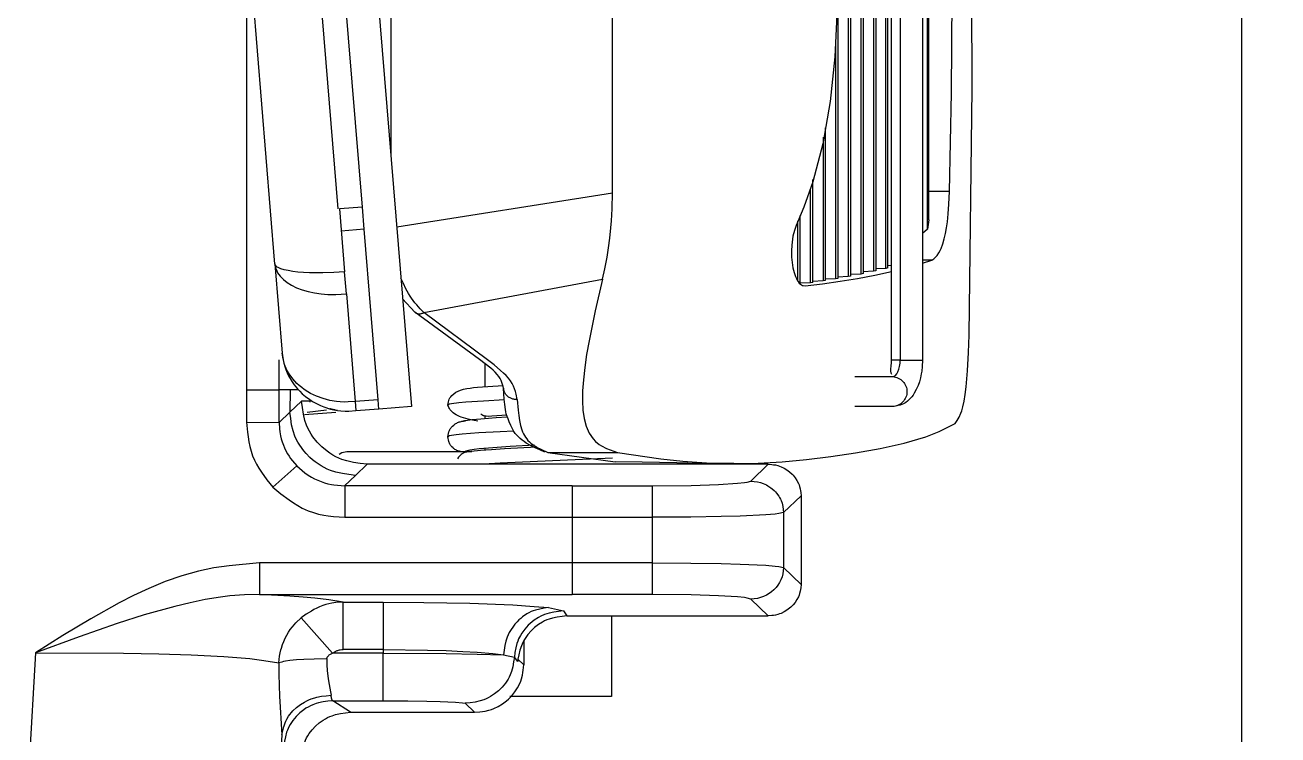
# Model space of a CAD drawing. Header units: inches. Extents: x 5931 to 10048, y 0 to 3185.
# Drawn here: x 7230.426 to 7231.926, y 921.326 to 922.176 of the extents above; entities that cross this region are included whole.
import ezdxf

# ---------------------------------------------------------------- set-up
doc = ezdxf.new("R2010")
doc.units = ezdxf.units.IN
doc.header["$LTSCALE"] = 48
doc.header["$MEASUREMENT"] = 0
doc.linetypes.add('DASHDOT2', pattern=[0.5, 0.25, -0.125, 0, -0.125])
for name, color, linetype in [('A-Eqpm-NIC', 8, 'DASHDOT2'), ('A-Flor-Case-Full Height', 8, 'Continuous'), ('A-Flor-Pattern', 8, 'Continuous')]:
    doc.layers.add(name, color=color, linetype=linetype)

# ---------------------------------------------------------------- blocks, each defined once
blk = doc.blocks.new('Precor_r815')
for p, q in [((-9.0093, 19.6856), (-9.0865, 18.7043)), ((-9.6729, 19.6522), (-9.6729, 18.7624)), ((-9.6133, 19.542), (-9.6133, 18.8669)), ((-9.6106, 19.5425), (-9.6106, 18.8663)), ((-9.5981, 19.5449), (-9.5981, 18.864)), ((-9.6582, 18.8773), (-9.6582, 19.5316)), ((-9.6556, 18.8766), (-9.6556, 19.5323)), ((-9.6436, 19.5353), (-9.6436, 18.8735)), ((-9.6409, 19.536), (-9.6409, 18.8729)), ((-9.6285, 19.5388), (-9.6285, 18.87)), ((-9.6258, 19.5394), (-9.6258, 18.8694)), ((-9.7055, 18.9254), (-9.7055, 19.4835)), ((-9.0618, 19.4816), (-9.0618, 19.0185)), ((-9.7072, 18.937), (-9.7072, 19.4719)), ((-9.3278, 18.9708), (-9.3278, 19.438)), ((-9.0277, 18.953), (-8.9901, 19.4307)), ((-8.8886, 19.3149), (-8.8886, 18.7251)), ((-9.5954, 19.1617), (-9.5954, 18.8635)), ((-9.583, 19.0518), (-9.583, 18.8614)), ((-9.5803, 19.0402), (-9.5803, 18.8609)), ((-9.5679, 18.859), (-9.5679, 18.9871)), ((-9.7322, 18.9725), (-9.7072, 18.9725)), ((-9.5652, 18.8586), (-9.5652, 18.9756)), ((-9.5529, 18.8569), (-9.5529, 18.9424)), ((-9.0277, 18.953), (-9.0002, 18.9509)), ((-9.5502, 18.8607), (-9.5502, 18.9354)), ((-9.0298, 18.9253), (-9.0024, 18.9231)), ((-9.7108, 18.8868), (-9.6998, 18.8868)), ((-8.9279, 18.7251), (-8.9279, 18.7628)), ((-8.951, 18.7251), (-8.9409, 18.7251)), ((-8.9409, 18.7251), (-8.9279, 18.7251)), ((-8.8886, 18.7251), (-8.9279, 18.7251)), ((-9.0466, 18.7128), (-9.0191, 18.7106)), ((-9.2503, 18.6473), (-9.3337, 18.6473)), ((-9.0091, 18.6484), (-9.0098, 18.6484)), ((-9.5146, 18.6326), (-9.0334, 18.6326)), ((-9.5539, 18.5932), (-9.5539, 18.4829)), ((-9.533, 18.5723), (-9.5539, 18.5932)), ((-9.2792, 18.6057), (-9.3757, 18.6057)), ((-9.3757, 18.5664), (-9.3757, 18.6057)), ((-9.2792, 18.6057), (-9.2792, 18.5664)), ((-9.2792, 18.6057), (-9.0065, 18.6057)), ((-9.0065, 18.6057), (-9.0065, 18.5664)), ((-9.533, 18.5723), (-9.533, 18.5039)), ((-9.3757, 18.5097), (-9.3757, 18.5664)), ((-9.2792, 18.5664), (-9.3757, 18.5664)), ((-9.2792, 18.5664), (-9.2792, 18.5097)), ((-9.0065, 18.5664), (-9.2792, 18.5664)), ((-9.5539, 18.4829), (-9.533, 18.5039)), ((-9.3757, 18.4704), (-9.3757, 18.5097)), ((-9.3757, 18.5097), (-9.2792, 18.5097)), ((-9.2792, 18.5097), (-8.9042, 18.5097)), ((-9.2792, 18.5097), (-9.2792, 18.4704)), ((-9.3757, 18.4704), (-9.2792, 18.4704)), ((-9.0524, 18.4607), (-9.0526, 18.4607)), ((-9.273, 18.4436), (-9.5146, 18.4436)), ((-9.2212, 18.412), (-9.2212, 18.3825)), ((-9.2212, 18.3825), (-9.2142, 18.3895)), ((-9.3265, 18.3432), (-9.2046, 18.3432)), ((-8.9922, 18.338), (-9.0526, 18.338)), ((-9.151, 18.3347), (-9.1621, 18.3235)), ((-9.0133, 18.3235), (-9.1621, 18.3235))]:
    blk.add_line(p, q)
for points in [[(-9.6998, 19.6522), (-9.6998, 18.7624)], [(-9.6624, 18.7624), (-9.6624, 19.6522)], [(-9.7556, 18.7934), (-9.7593, 19.1005), (-9.7585, 19.4018), (-9.7556, 19.6154)], [(-8.9227, 18.882), (-8.8752, 19.4845)], [(-9.5482, 19.4788), (-9.5642, 19.4346), (-9.5766, 19.3921), (-9.5825, 19.3649), (-9.5874, 19.3358), (-9.5913, 19.3053), (-9.5941, 19.2743), (-9.5967, 19.214), (-9.5965, 19.1836), (-9.5945, 19.1399), (-9.5888, 19.0844), (-9.58, 19.0318), (-9.5681, 18.9844), (-9.5572, 18.9527), (-9.5482, 18.9301)], [(-9.7322, 18.9725), (-9.7343, 19.0952), (-9.7351, 19.2181), (-9.7322, 19.4363)], [(-8.9606, 19.4284), (-8.9982, 18.9507)], [(-9.7108, 18.8868), (-9.7131, 18.8884), (-9.7153, 18.8904), (-9.7174, 18.8927), (-9.7194, 18.8958), (-9.721, 18.899), (-9.722, 18.9015), (-9.7239, 18.907), (-9.7256, 18.9133), (-9.7271, 18.9199), (-9.7284, 18.9271), (-9.7295, 18.9347), (-9.7306, 18.9447), (-9.7314, 18.9564), (-9.7322, 18.9725)], [(-9.3159, 18.8632), (-9.3186, 18.876), (-9.3214, 18.8906), (-9.3231, 18.902), (-9.3247, 18.9142), (-9.3259, 18.9269), (-9.3265, 18.9358), (-9.3272, 18.9507), (-9.3278, 18.9708)], [(-9.0689, 18.9284), (-9.3278, 18.9708)], [(-9.0298, 18.9253), (-9.0277, 18.953)], [(-9.0002, 18.9509), (-9.0064, 18.8722)], [(-9.7072, 18.937), (-9.7055, 18.9254)], [(-9.7055, 18.9254), (-9.6998, 18.9199)], [(-9.5482, 18.9301), (-9.5463, 18.9248), (-9.5448, 18.9197), (-9.5441, 18.9165), (-9.5435, 18.913), (-9.5427, 18.9056), (-9.5424, 18.8984), (-9.5426, 18.8904), (-9.5432, 18.8837), (-9.5442, 18.8773), (-9.5456, 18.8716), (-9.5473, 18.8663), (-9.5483, 18.864), (-9.5494, 18.8619), (-9.5506, 18.86), (-9.5518, 18.8583), (-9.5531, 18.8569), (-9.5545, 18.8559), (-9.5556, 18.8554), (-9.5566, 18.8551), (-9.5588, 18.8548)], [(-9.0466, 18.7128), (-9.0298, 18.9253)], [(-9.6998, 18.8832), (-9.7108, 18.8868)], [(-9.6624, 18.88), (-9.6582, 18.8797)], [(-8.9227, 18.8821), (-8.9236, 18.8774), (-8.9249, 18.8734), (-8.926, 18.8712), (-8.9274, 18.869), (-8.929, 18.8668), (-8.9329, 18.8628), (-8.9374, 18.859), (-8.9428, 18.8556), (-8.9488, 18.8525), (-8.9554, 18.8499), (-8.9625, 18.8477), (-8.9701, 18.846), (-8.9781, 18.8448), (-8.9863, 18.844), (-8.9905, 18.8439), (-8.9958, 18.8439), (-9.0085, 18.8447)], [(-9.0064, 18.8724), (-8.9936, 18.8715), (-8.9801, 18.871), (-8.9721, 18.8709), (-8.9644, 18.8711), (-8.9571, 18.8715), (-8.9504, 18.872), (-8.9442, 18.8728), (-8.9387, 18.8737), (-8.934, 18.8748), (-8.93, 18.8761), (-8.9267, 18.8775), (-8.9255, 18.8782), (-8.9243, 18.8792), (-8.9234, 18.8804), (-8.9227, 18.8821)], [(-8.9227, 18.8821), (-8.9314, 18.7711)], [(-9.5588, 18.8548), (-9.5798, 18.8575), (-9.6009, 18.8605), (-9.6218, 18.8639), (-9.6424, 18.868), (-9.6624, 18.8726)], [(-9.6582, 18.8773), (-9.6556, 18.8766)], [(-9.6556, 18.8766), (-9.6436, 18.8758)], [(-9.6436, 18.8735), (-9.6409, 18.8729)], [(-9.6409, 18.8729), (-9.6285, 18.8721)], [(-9.6285, 18.87), (-9.6258, 18.8694)], [(-9.6258, 18.8694), (-9.6133, 18.8688)], [(-9.6133, 18.8669), (-9.6106, 18.8663)], [(-9.6106, 18.8663), (-9.5981, 18.8657)], [(-9.5981, 18.864), (-9.5954, 18.8635)], [(-9.5954, 18.8635), (-9.583, 18.8629)], [(-9.3159, 18.8632), (-9.3071, 18.8236), (-9.2996, 18.7864), (-9.2967, 18.7691), (-9.2944, 18.7529), (-9.2928, 18.7378), (-9.2918, 18.724), (-9.2916, 18.7114), (-9.2922, 18.6999), (-9.2937, 18.6894), (-9.2962, 18.6798), (-9.2998, 18.6713), (-9.3046, 18.6641), (-9.3074, 18.661), (-9.3118, 18.6573), (-9.3146, 18.6555), (-9.3206, 18.6523), (-9.3337, 18.6473)], [(-9.1016, 18.8214), (-9.3159, 18.8632)], [(-9.1016, 18.8214), (-9.0972, 18.8262), (-9.0929, 18.8312), (-9.0908, 18.8338), (-9.0887, 18.8364), (-9.0868, 18.8393), (-9.0849, 18.8421), (-9.0832, 18.8451), (-9.08, 18.8512), (-9.0769, 18.8577), (-9.0739, 18.8643)], [(-9.0085, 18.8449), (-9.0064, 18.8724)], [(-9.583, 18.8614), (-9.5803, 18.8609)], [(-9.5803, 18.8609), (-9.5679, 18.8604)], [(-9.5679, 18.859), (-9.5652, 18.8586)], [(-9.5652, 18.8586), (-9.5529, 18.8582)], [(-9.0905, 18.8219), (-9.0758, 18.8384)], [(-9.0085, 18.8447), (-9.0191, 18.7106)], [(-9.1776, 18.7628), (-9.1016, 18.8214)], [(-9.1683, 18.7631), (-9.0905, 18.8219)], [(-9.0905, 18.822), (-9.0911, 18.8216), (-9.0916, 18.8212), (-9.0922, 18.8208), (-9.0929, 18.8205), (-9.0932, 18.8204), (-9.094, 18.8202), (-9.0948, 18.8201), (-9.0956, 18.8201), (-9.0964, 18.8201), (-9.0973, 18.8201), (-9.0981, 18.8203), (-9.0985, 18.8204), (-9.0993, 18.8206), (-9.1001, 18.8208), (-9.1016, 18.8214)], [(-9.7388, 18.6834), (-9.7412, 18.6869), (-9.7436, 18.691), (-9.7458, 18.696), (-9.7468, 18.6991), (-9.7481, 18.7039), (-9.7495, 18.7112), (-9.7508, 18.7196), (-9.7519, 18.7289), (-9.7537, 18.7491), (-9.7549, 18.7716), (-9.7556, 18.7934)], [(-9.6998, 18.7624), (-9.6993, 18.7545), (-9.6988, 18.7486), (-9.6982, 18.7451), (-9.6972, 18.7401), (-9.6959, 18.7353), (-9.6943, 18.7307), (-9.6922, 18.7258), (-9.6897, 18.7211), (-9.6883, 18.7188), (-9.6867, 18.7167), (-9.6851, 18.7147), (-9.6834, 18.7128), (-9.6816, 18.7111), (-9.6797, 18.7096), (-9.6783, 18.7086), (-9.6768, 18.7077), (-9.6748, 18.7068), (-9.6727, 18.7061), (-9.6685, 18.7051)], [(-9.6729, 18.7624), (-9.6995, 18.7624)], [(-9.6638, 18.7417), (-9.6656, 18.7421), (-9.6673, 18.7433), (-9.6689, 18.7452), (-9.6702, 18.7478), (-9.6713, 18.7509), (-9.6722, 18.7545), (-9.6727, 18.7584), (-9.6729, 18.7624)], [(-9.6729, 18.7624), (-9.6625, 18.7624)], [(-9.6628, 18.7442), (-9.6625, 18.745), (-9.6621, 18.7458), (-9.662, 18.7462), (-9.6619, 18.7467), (-9.6617, 18.7475), (-9.6617, 18.7484), (-9.6618, 18.75), (-9.6622, 18.756), (-9.6623, 18.7579), (-9.6624, 18.7624)], [(-9.2134, 18.7132), (-9.212, 18.7198), (-9.2112, 18.7231), (-9.2101, 18.7264), (-9.2089, 18.7297), (-9.2073, 18.733), (-9.2053, 18.7363), (-9.2029, 18.7396), (-9.2001, 18.7429), (-9.1969, 18.7462), (-9.1935, 18.7495), (-9.1858, 18.7562), (-9.1776, 18.7628)], [(-9.1975, 18.7245), (-9.1965, 18.7294), (-9.1959, 18.7319), (-9.1951, 18.7344), (-9.1942, 18.7369), (-9.1929, 18.7394), (-9.1914, 18.7419), (-9.1895, 18.7445), (-9.1871, 18.7471), (-9.1845, 18.7498), (-9.1816, 18.7524), (-9.1751, 18.7578), (-9.1683, 18.7631)], [(-8.9314, 18.7711), (-8.9326, 18.7627), (-8.9334, 18.7585), (-8.9345, 18.7544), (-8.9358, 18.7504), (-8.9374, 18.7464), (-8.9392, 18.7426), (-8.9434, 18.7352), (-8.9458, 18.7316), (-8.9497, 18.7266), (-8.9525, 18.7234), (-8.9555, 18.7204), (-8.9594, 18.7169), (-8.9645, 18.713), (-8.968, 18.7106), (-8.9717, 18.7085), (-8.9774, 18.7056), (-8.9813, 18.704), (-8.9894, 18.7013), (-8.9935, 18.7002), (-8.9977, 18.6994), (-9.0019, 18.6989), (-9.0072, 18.6986), (-9.0115, 18.6987), (-9.02, 18.6993)], [(-9.0191, 18.7107), (-9.0106, 18.7102), (-9.0063, 18.71), (-9.001, 18.7102), (-8.9968, 18.7106), (-8.9885, 18.7121), (-8.9805, 18.7143), (-8.9728, 18.7172), (-8.9655, 18.7208), (-8.9621, 18.7229), (-8.958, 18.7256), (-8.9549, 18.7281), (-8.9519, 18.7306), (-8.9491, 18.7333), (-8.9465, 18.7361), (-8.9441, 18.739), (-8.9398, 18.7452), (-8.938, 18.7485), (-8.9363, 18.7518), (-8.9343, 18.7569), (-8.9333, 18.7604), (-8.9325, 18.7639), (-8.9314, 18.7711)], [(-9.1749, 18.7288), (-9.1749, 18.7572)], [(-9.6184, 18.7417), (-9.6638, 18.7417)], [(-9.1304, 18.7062), (-9.131, 18.7101), (-9.1314, 18.712), (-9.132, 18.7137), (-9.1328, 18.7153), (-9.1337, 18.7167), (-9.1348, 18.718), (-9.1372, 18.7203), (-9.1399, 18.7222), (-9.1426, 18.7236), (-9.1454, 18.7247), (-9.1491, 18.7259), (-9.1529, 18.7268), (-9.1569, 18.7275), (-9.1611, 18.728), (-9.1656, 18.7284), (-9.1966, 18.7306)], [(-9.2134, 18.7132), (-9.2145, 18.6997), (-9.2152, 18.6932), (-9.2162, 18.6869), (-9.2174, 18.6809), (-9.219, 18.6754), (-9.2199, 18.6729), (-9.2209, 18.6704), (-9.2221, 18.6682), (-9.2234, 18.6661), (-9.2248, 18.6641), (-9.2263, 18.6623), (-9.228, 18.6606), (-9.2297, 18.659), (-9.2334, 18.6561), (-9.2374, 18.6536), (-9.2416, 18.6514), (-9.2503, 18.6473)], [(-9.2134, 18.7132), (-9.2117, 18.7132), (-9.21, 18.7134), (-9.2092, 18.7136), (-9.2083, 18.7138), (-9.2075, 18.714), (-9.2067, 18.7143), (-9.2059, 18.7147), (-9.2051, 18.7151), (-9.2038, 18.7158), (-9.203, 18.7163), (-9.202, 18.7171), (-9.2014, 18.7177), (-9.2008, 18.7183), (-9.2003, 18.7189), (-9.1997, 18.7196), (-9.1993, 18.7203), (-9.1989, 18.7209), (-9.1985, 18.7216), (-9.1982, 18.7223), (-9.1978, 18.7235), (-9.1975, 18.7249), (-9.1972, 18.7263), (-9.1971, 18.7277)], [(-9.2022, 18.6902), (-9.2013, 18.6921), (-9.2007, 18.694), (-9.2003, 18.6953), (-9.1997, 18.698), (-9.1993, 18.7008), (-9.1985, 18.707), (-9.1979, 18.7136), (-9.1971, 18.727)], [(-8.9409, 18.7251), (-8.9408, 18.6975)], [(-8.9278, 18.6847), (-8.9279, 18.7251)], [(-8.8886, 18.7251), (-8.8885, 18.6849)], [(-9.6638, 18.7043), (-9.6184, 18.7043)], [(-9.1982, 18.7127), (-9.173, 18.7113), (-9.1516, 18.7097), (-9.1435, 18.7089), (-9.1345, 18.7078), (-9.132, 18.7072), (-9.1314, 18.7069), (-9.1312, 18.7066), (-9.1313, 18.7062)], [(-9.166, 18.6862), (-9.1598, 18.6874), (-9.1546, 18.6886), (-9.1516, 18.6894), (-9.1489, 18.6902), (-9.1463, 18.6911), (-9.144, 18.6921), (-9.1419, 18.6931), (-9.14, 18.6942), (-9.1383, 18.6953), (-9.1367, 18.6965), (-9.1353, 18.6978), (-9.1342, 18.6991), (-9.1332, 18.7005), (-9.1323, 18.7019), (-9.1316, 18.7033), (-9.1304, 18.7062)], [(-9.0865, 18.7043), (-9.0475, 18.7013)], [(-9.0475, 18.7013), (-9.0466, 18.7128)], [(-9.0475, 18.7013), (-9.02, 18.6991)], [(-9.0334, 18.6326), (-9.0251, 18.6335), (-9.017, 18.6348), (-9.009, 18.6366), (-9.0032, 18.6385), (-8.9995, 18.6401), (-8.9958, 18.6419), (-8.9923, 18.644), (-8.9888, 18.6463), (-8.9855, 18.6487), (-8.9792, 18.6542), (-8.9735, 18.6602), (-8.9684, 18.6667), (-8.9661, 18.6702), (-8.9641, 18.6738), (-8.9622, 18.6774), (-8.9607, 18.6812), (-8.9588, 18.687), (-8.957, 18.6949), (-8.9557, 18.7031), (-8.9547, 18.7113)], [(-9.0191, 18.7107), (-9.02, 18.6993)], [(-8.9886, 18.7015), (-8.9979, 18.6998)], [(-8.9886, 18.7015), (-8.9945, 18.7004)], [(-8.9945, 18.7005), (-8.9886, 18.7015)], [(-8.9895, 18.7013), (-8.9887, 18.7015)], [(-8.9893, 18.7014), (-8.9886, 18.7015)], [(-8.9845, 18.6998), (-8.9615, 18.6971)], [(-8.9652, 18.7097), (-8.9653, 18.7124)], [(-8.9653, 18.7113), (-8.9547, 18.7113)], [(-8.9547, 18.7113), (-8.9408, 18.6975)], [(-9.3337, 18.6473), (-9.3858, 18.6394), (-9.4123, 18.6363), (-9.4462, 18.6339), (-9.4741, 18.6334), (-9.5024, 18.634), (-9.5312, 18.6357), (-9.5604, 18.6383), (-9.5898, 18.642), (-9.6193, 18.6466), (-9.6487, 18.6521), (-9.6777, 18.6587), (-9.7035, 18.6667), (-9.7197, 18.6735), (-9.7388, 18.6834)], [(-9.2465, 18.6477), (-9.2407, 18.6503), (-9.235, 18.653), (-9.2294, 18.6559), (-9.2242, 18.659), (-9.2217, 18.6607), (-9.2193, 18.6625), (-9.217, 18.6645), (-9.2149, 18.6665), (-9.2129, 18.6687), (-9.2111, 18.671), (-9.2094, 18.6735), (-9.2077, 18.6766), (-9.2057, 18.6809), (-9.2039, 18.6855), (-9.2022, 18.6902)], [(-9.1462, 18.6857), (-9.1506, 18.6869), (-9.1536, 18.6875), (-9.1595, 18.6883), (-9.1699, 18.6893), (-9.1882, 18.6908), (-9.2015, 18.6917)], [(-9.201, 18.6936), (-9.1829, 18.6924), (-9.1787, 18.6922), (-9.1763, 18.6923), (-9.175, 18.6925), (-9.1739, 18.6927), (-9.173, 18.693), (-9.1722, 18.6934), (-9.1709, 18.6942), (-9.1697, 18.695)], [(-9.1749, 18.6898), (-9.1749, 18.6927)], [(-9.1304, 18.6668), (-9.1307, 18.6689), (-9.131, 18.6709), (-9.1315, 18.6728), (-9.1318, 18.6738), (-9.1322, 18.6747), (-9.1326, 18.6757), (-9.1331, 18.6766), (-9.1337, 18.6774), (-9.1343, 18.6783), (-9.1357, 18.6799), (-9.1373, 18.6814), (-9.139, 18.6827), (-9.1399, 18.6833), (-9.1408, 18.6839), (-9.1418, 18.6844), (-9.1428, 18.6848), (-9.1438, 18.6852), (-9.1448, 18.6855), (-9.1469, 18.686), (-9.1491, 18.6864), (-9.1513, 18.6867)], [(-9.0194, 18.6187), (-9.0115, 18.6196), (-9.0037, 18.6208), (-8.996, 18.6225), (-8.9895, 18.6247), (-8.9856, 18.6264), (-8.9818, 18.6283), (-8.9782, 18.6305), (-8.9711, 18.6354), (-8.9678, 18.6382), (-8.9646, 18.6411), (-8.9601, 18.6458), (-8.9574, 18.6492), (-8.9525, 18.6563), (-8.9503, 18.6599), (-8.9484, 18.6637), (-8.9467, 18.6676), (-8.9445, 18.6742), (-8.9428, 18.6818), (-8.9417, 18.6896), (-8.9408, 18.6975)], [(-8.996, 18.6972), (-8.9581, 18.6942)], [(-8.9278, 18.6847), (-8.9283, 18.6768), (-8.9287, 18.6728), (-8.9295, 18.6679), (-8.9304, 18.6641), (-8.9315, 18.6603), (-8.9329, 18.6565), (-8.9343, 18.6528), (-8.936, 18.6492), (-8.9379, 18.6457), (-8.9399, 18.6424), (-8.9416, 18.6399), (-8.9439, 18.6367), (-8.949, 18.6306)], [(-8.9408, 18.6975), (-8.9278, 18.6847)], [(-8.8885, 18.6849), (-8.9278, 18.6847)], [(-8.8885, 18.6849), (-8.8898, 18.6726), (-8.8905, 18.6665), (-8.8915, 18.6605), (-8.8927, 18.6546), (-8.8941, 18.6488), (-8.896, 18.6431), (-8.8981, 18.6377), (-8.9006, 18.6326), (-8.9034, 18.6276), (-8.9065, 18.6227), (-8.9132, 18.6132), (-8.9203, 18.6038)], [(-9.2092, 18.6739), (-9.193, 18.6731), (-9.1672, 18.6715), (-9.1473, 18.67), (-9.1401, 18.6692), (-9.1346, 18.6684), (-9.132, 18.6678), (-9.1314, 18.6675), (-9.1312, 18.6673), (-9.1313, 18.6668)], [(-9.1505, 18.6477), (-9.1582, 18.6487), (-9.1692, 18.6499), (-9.1824, 18.651), (-9.1982, 18.6521), (-9.237, 18.6544)], [(-9.2343, 18.6562), (-9.205, 18.6545), (-9.1789, 18.6526), (-9.1678, 18.6517), (-9.1616, 18.6509), (-9.1564, 18.65), (-9.1528, 18.6489)], [(-9.1454, 18.6484), (-9.1437, 18.6487), (-9.1423, 18.6491), (-9.1413, 18.6494), (-9.1404, 18.6499), (-9.1396, 18.6504), (-9.1387, 18.6509), (-9.1379, 18.6516), (-9.1371, 18.6522), (-9.1364, 18.6529), (-9.135, 18.6544), (-9.1344, 18.6552), (-9.1338, 18.656), (-9.1332, 18.6569), (-9.1327, 18.6577), (-9.1323, 18.6586), (-9.1319, 18.6595), (-9.1314, 18.6609), (-9.131, 18.6628), (-9.1306, 18.6648), (-9.1304, 18.6668)], [(-9.2503, 18.6473), (-9.3309, 18.6357)], [(-9.3278, 18.6402), (-9.193, 18.6337), (-9.1735, 18.6326)], [(-9.1749, 18.6503), (-9.1749, 18.6522)], [(-9.0098, 18.6484), (-9.1591, 18.6484)], [(-9.1568, 18.6484), (-9.1544, 18.6482), (-9.1532, 18.648), (-9.1523, 18.6478), (-9.1517, 18.6476), (-9.1506, 18.6472), (-9.1494, 18.6467), (-9.1483, 18.6461), (-9.1473, 18.6454), (-9.1463, 18.6447), (-9.1454, 18.6438), (-9.1445, 18.643), (-9.1439, 18.6422), (-9.1431, 18.6412), (-9.1417, 18.6391)], [(-9.1514, 18.6493), (-9.155, 18.65)], [(-9.1439, 18.6494), (-9.1436, 18.6495)], [(-8.9998, 18.6451), (-9.0031, 18.647), (-9.0091, 18.6484)], [(-9.5146, 18.6326), (-9.5189, 18.6322), (-9.521, 18.632), (-9.5231, 18.6316), (-9.5261, 18.6309), (-9.5281, 18.6302), (-9.5301, 18.6294), (-9.5336, 18.6276), (-9.537, 18.6255), (-9.5402, 18.6231), (-9.5431, 18.6203), (-9.5445, 18.6188), (-9.5469, 18.6157), (-9.549, 18.6123), (-9.5508, 18.6087), (-9.5516, 18.6067), (-9.5522, 18.6048), (-9.553, 18.6017), (-9.5534, 18.5996), (-9.5536, 18.5975), (-9.5539, 18.5932)], [(-9.4936, 18.6116), (-9.5146, 18.6326)], [(-9.4732, 18.6336), (-9.4302, 18.6336)], [(-9.4093, 18.6339), (-9.4319, 18.6336), (-9.405, 18.6345), (-9.3633, 18.6353), (-9.3308, 18.6357)], [(-9.4318, 18.6336), (-9.4277, 18.6343)], [(-9.0194, 18.6187), (-9.0334, 18.6326)], [(-8.949, 18.6306), (-8.9553, 18.6247), (-8.9585, 18.622), (-8.9628, 18.6188), (-8.9665, 18.6165), (-8.9702, 18.6145), (-8.9741, 18.6126), (-8.9781, 18.611), (-8.9822, 18.6095), (-8.9863, 18.6083), (-8.9905, 18.6073), (-8.9936, 18.6068), (-8.9979, 18.6063), (-9.0065, 18.6057)], [(-8.9203, 18.6038), (-8.949, 18.6306)], [(-9.4936, 18.6116), (-9.4976, 18.6111), (-9.5015, 18.6106), (-9.5053, 18.6097), (-9.5086, 18.6086), (-9.5105, 18.6078), (-9.5124, 18.6068), (-9.5142, 18.6057), (-9.5178, 18.6033), (-9.5194, 18.6019), (-9.5218, 18.5997), (-9.5232, 18.5981), (-9.5246, 18.5964), (-9.5271, 18.5929), (-9.5282, 18.591), (-9.5291, 18.5892), (-9.53, 18.5872), (-9.5311, 18.5839), (-9.5319, 18.5801), (-9.5325, 18.5762), (-9.533, 18.5723)], [(-9.3757, 18.6057), (-9.4222, 18.6062), (-9.4548, 18.6073), (-9.4776, 18.6088), (-9.4861, 18.6098), (-9.4892, 18.6104), (-9.4936, 18.6116)], [(-9.0064, 18.6057), (-9.0194, 18.6187)], [(-8.9203, 18.6038), (-8.9299, 18.5957), (-8.9398, 18.588), (-8.9449, 18.5844), (-8.9501, 18.5811), (-8.9555, 18.578), (-8.9628, 18.5747), (-8.9689, 18.5724), (-8.9752, 18.5705), (-8.9815, 18.5691), (-8.9865, 18.5682), (-8.9931, 18.5674), (-9.0065, 18.5664)], [(-9.533, 18.5723), (-9.5271, 18.571), (-9.5229, 18.5704), (-9.5116, 18.5695), (-9.4811, 18.568), (-9.4581, 18.5673), (-9.4216, 18.5667), (-9.3757, 18.5664)], [(-9.3757, 18.5097), (-9.4216, 18.5094), (-9.4581, 18.5088), (-9.4811, 18.5081), (-9.5116, 18.5067), (-9.5229, 18.5057), (-9.5271, 18.5051), (-9.533, 18.5039)], [(-8.9042, 18.5097), (-8.9042, 18.4704)], [(-8.9042, 18.5097), (-8.8677, 18.5061), (-8.8496, 18.5034), (-8.8311, 18.4994), (-8.8109, 18.4935), (-8.7911, 18.4863), (-8.7717, 18.4779), (-8.7533, 18.469), (-8.7359, 18.4598), (-8.7018, 18.4401), (-8.6684, 18.4191), (-8.6355, 18.3974)], [(-9.5539, 18.4829), (-9.5536, 18.4786), (-9.5534, 18.4765), (-9.553, 18.4744), (-9.5522, 18.4714), (-9.5516, 18.4694), (-9.5508, 18.4675), (-9.549, 18.4639), (-9.5469, 18.4605), (-9.5445, 18.4573), (-9.5417, 18.4544), (-9.5402, 18.4531), (-9.537, 18.4506), (-9.5336, 18.4485), (-9.53, 18.4467), (-9.5281, 18.446), (-9.5261, 18.4453), (-9.5231, 18.4445), (-9.521, 18.4441), (-9.5189, 18.4439), (-9.5146, 18.4436)], [(-9.5146, 18.4436), (-9.4936, 18.4645)], [(-9.4936, 18.4645), (-9.4892, 18.4658), (-9.4861, 18.4664), (-9.4776, 18.4674), (-9.4548, 18.4688), (-9.4222, 18.4699), (-9.3757, 18.4704)], [(-8.9042, 18.4704), (-9.2792, 18.4704)], [(-9.0526, 18.4607), (-9.1016, 18.4604), (-9.1566, 18.4594), (-9.2081, 18.4573), (-9.2337, 18.4555), (-9.2511, 18.4539)], [(-9.0526, 18.4607), (-9.0526, 18.4018)], [(-9.0048, 18.4607), (-9.0524, 18.4607)], [(-9.0048, 18.4607), (-8.9874, 18.4636), (-8.9708, 18.4656), (-8.9568, 18.4669), (-8.9405, 18.4681), (-8.9042, 18.4704)], [(-9.0048, 18.4607), (-9.0008, 18.4606), (-8.9957, 18.4601), (-8.9911, 18.4594), (-8.9875, 18.4586), (-8.9839, 18.4577), (-8.9804, 18.4566), (-8.9761, 18.4549), (-8.9729, 18.4534), (-8.9696, 18.4516), (-8.9665, 18.4497), (-8.9603, 18.4457), (-8.9543, 18.4414)], [(-9.0048, 18.4018), (-9.0048, 18.4607)], [(-8.9042, 18.4704), (-8.8864, 18.4698), (-8.8686, 18.4685), (-8.8573, 18.467), (-8.8392, 18.4639), (-8.8209, 18.46), (-8.8026, 18.4555), (-8.7658, 18.4448), (-8.7337, 18.4342), (-8.6881, 18.4177), (-8.6355, 18.3974)], [(-9.3265, 18.4436), (-9.3265, 18.3432)], [(-9.269, 18.4498), (-9.273, 18.4436)], [(-9.273, 18.4436), (-9.2672, 18.4429), (-9.2614, 18.4421), (-9.2557, 18.4408), (-9.2516, 18.4395), (-9.2489, 18.4385), (-9.2463, 18.4373), (-9.2437, 18.4359), (-9.2388, 18.4327), (-9.2342, 18.429), (-9.23, 18.4249), (-9.2261, 18.4204), (-9.2228, 18.4156), (-9.2214, 18.4131), (-9.2201, 18.4105), (-9.2184, 18.4065), (-9.2167, 18.401), (-9.2154, 18.3953), (-9.2143, 18.3895)], [(-9.2511, 18.4539), (-9.269, 18.4498)], [(-9.269, 18.4498), (-9.2631, 18.4491), (-9.2573, 18.4483), (-9.2517, 18.447), (-9.2489, 18.4462), (-9.2461, 18.4452), (-9.2418, 18.4432), (-9.2391, 18.4417), (-9.2338, 18.4381), (-9.2313, 18.4362), (-9.2289, 18.4341), (-9.2266, 18.4319), (-9.2245, 18.4295), (-9.2224, 18.427), (-9.2188, 18.4219), (-9.2172, 18.4192), (-9.2151, 18.415), (-9.214, 18.4122), (-9.2131, 18.4094), (-9.2117, 18.4038), (-9.2107, 18.3981), (-9.21, 18.3923)], [(-9.2511, 18.4539), (-9.2457, 18.4532), (-9.2404, 18.4522), (-9.2352, 18.4508), (-9.2326, 18.45), (-9.23, 18.4489), (-9.2274, 18.4475), (-9.2249, 18.446), (-9.2199, 18.4425), (-9.2176, 18.4405), (-9.2153, 18.4385), (-9.2132, 18.4362), (-9.2107, 18.4333), (-9.2088, 18.4308), (-9.2054, 18.4255), (-9.2039, 18.4228), (-9.2025, 18.42), (-9.2013, 18.4172), (-9.1998, 18.4123), (-9.1985, 18.4066), (-9.1976, 18.4008), (-9.1969, 18.395)], [(-8.9917, 18.397), (-8.9543, 18.4414)], [(-8.9275, 18.385), (-8.9284, 18.3933), (-8.9291, 18.3974), (-8.9299, 18.4015), (-8.9305, 18.4036), (-8.9318, 18.4078), (-8.9333, 18.4119), (-8.9351, 18.416), (-8.937, 18.4196), (-8.939, 18.4232), (-8.9412, 18.4266), (-8.9437, 18.43), (-8.9458, 18.4325), (-8.948, 18.435), (-8.9543, 18.4414)], [(-9.0526, 18.4018), (-9.1058, 18.4011), (-9.1283, 18.4004), (-9.1483, 18.3994), (-9.1655, 18.3983), (-9.1842, 18.3966), (-9.1969, 18.395)], [(-9.0526, 18.4018), (-9.0048, 18.4018)], [(-9.0526, 18.4018), (-9.0526, 18.397)], [(-8.9917, 18.397), (-8.9933, 18.3981), (-8.9949, 18.3991), (-8.9957, 18.3996), (-8.9965, 18.4), (-8.9974, 18.4004), (-8.9982, 18.4007), (-8.9991, 18.401), (-9.0001, 18.4012), (-9.001, 18.4013), (-9.0029, 18.4016), (-9.0048, 18.4018)], [(-8.6359, 18.3976), (-8.741, 18.3973), (-8.7834, 18.3964), (-8.8224, 18.395), (-8.8616, 18.3929), (-8.8925, 18.3904), (-8.9095, 18.3881), (-8.9275, 18.385)], [(-8.6354, 18.3976), (-8.6145, 18.0167), (-8.5943, 17.7903), (-8.5682, 17.5645), (-8.5276, 17.2952), (-8.4675, 16.9995), (-8.4296, 16.8538), (-8.3836, 16.7105), (-8.3189, 16.5591), (-8.2816, 16.4961), (-8.2125, 16.413), (-8.1437, 16.3531), (-8.0194, 16.2726), (-7.8808, 16.2071), (-7.7449, 16.1586), (-7.636, 16.1281), (-7.5255, 16.1035), (-7.3023, 16.069), (-7.1637, 16.0566), (-6.9319, 16.0491)], [(-9.1621, 18.3235), (-9.1686, 18.324), (-9.1718, 18.3243), (-9.1749, 18.3249), (-9.1794, 18.3261), (-9.1824, 18.3271), (-9.1853, 18.3282), (-9.1907, 18.3309), (-9.1958, 18.3341), (-9.2006, 18.3377), (-9.2028, 18.3397), (-9.2069, 18.3441), (-9.2106, 18.3488), (-9.2138, 18.354), (-9.2164, 18.3593), (-9.2176, 18.3623), (-9.2186, 18.3652), (-9.2198, 18.3698), (-9.2203, 18.3729), (-9.2207, 18.3761), (-9.2212, 18.3825)], [(-9.2142, 18.3895), (-9.2142, 18.3891)], [(-9.2142, 18.3891), (-9.2141, 18.387)], [(-9.2141, 18.387), (-9.21, 18.3923)], [(-9.1969, 18.395), (-9.21, 18.3923)], [(-9.21, 18.3923), (-9.2091, 18.3862), (-9.208, 18.3802), (-9.2065, 18.3744), (-9.205, 18.3701), (-9.2038, 18.3674), (-9.2024, 18.3647), (-9.2009, 18.3621), (-9.1992, 18.3596), (-9.1953, 18.3548), (-9.191, 18.3504), (-9.1863, 18.3465), (-9.1813, 18.343), (-9.1787, 18.3415), (-9.176, 18.3402), (-9.1732, 18.3391), (-9.1689, 18.3377), (-9.163, 18.3363), (-9.157, 18.3354), (-9.151, 18.3347)], [(-9.0526, 18.397), (-9.1282, 18.3966), (-9.1655, 18.396), (-9.1969, 18.395)], [(-9.0526, 18.338), (-9.0526, 18.397)], [(-9.0526, 18.397), (-8.9917, 18.397)], [(-8.985, 18.39), (-8.9851, 18.3905), (-8.9852, 18.3911), (-8.9853, 18.3915), (-8.9854, 18.3917), (-8.9856, 18.3921), (-8.9859, 18.3927), (-8.9862, 18.3932), (-8.9866, 18.3936), (-8.987, 18.394), (-8.9875, 18.3945), (-8.988, 18.395), (-8.9886, 18.3954), (-8.9895, 18.3959), (-8.9902, 18.3963), (-8.9917, 18.397)], [(-8.985, 18.39), (-8.9852, 18.3827), (-8.9856, 18.3756), (-8.9863, 18.3687), (-8.9872, 18.3629), (-8.9895, 18.3491), (-8.9901, 18.3449)], [(-8.985, 18.39), (-8.9699, 18.3898), (-8.9576, 18.3894), (-8.9485, 18.3887), (-8.9405, 18.3879), (-8.9356, 18.3872), (-8.9331, 18.3866), (-8.931, 18.3861), (-8.9275, 18.385)], [(-8.9275, 18.385), (-8.9276, 18.3709), (-8.9278, 18.3571), (-8.9283, 18.3438), (-8.9312, 18.2953)], [(-9.0526, 18.338), (-9.0824, 18.3378), (-9.1051, 18.3375), (-9.121, 18.337), (-9.1393, 18.3362), (-9.1476, 18.3354), (-9.151, 18.3347)], [(-9.0133, 18.3235), (-8.9922, 18.338)], [(-8.9922, 18.338), (-8.9918, 18.3384), (-8.9917, 18.3386), (-8.9915, 18.3388), (-8.9913, 18.3391), (-8.9912, 18.3394), (-8.991, 18.3398), (-8.9909, 18.3403), (-8.9908, 18.3408), (-8.9906, 18.3414), (-8.9905, 18.342), (-8.9903, 18.3434), (-8.9901, 18.3449)], [(-8.9922, 18.338), (-8.9864, 18.3373), (-8.9807, 18.3365), (-8.9751, 18.3353), (-8.9724, 18.3345), (-8.9682, 18.3329), (-8.9654, 18.3316), (-8.9627, 18.3301), (-8.96, 18.3285), (-8.9575, 18.3267), (-8.9526, 18.3227), (-8.9482, 18.3183), (-8.9462, 18.3159), (-8.9442, 18.3134), (-8.9425, 18.3108), (-8.9409, 18.3082), (-8.9394, 18.3054), (-8.9377, 18.3013), (-8.9368, 18.2986), (-8.9353, 18.2931), (-8.9342, 18.2874), (-8.9333, 18.2817)], [(-8.9312, 18.2953), (-8.9322, 18.3004), (-8.9334, 18.3053), (-8.9349, 18.3102), (-8.9359, 18.3125), (-8.937, 18.3149), (-8.9391, 18.3186), (-8.9407, 18.3209), (-8.9425, 18.3231), (-8.9444, 18.3253), (-8.9487, 18.3294), (-8.9533, 18.3331), (-8.9583, 18.3363), (-8.9609, 18.3378), (-8.9636, 18.3391), (-8.9664, 18.3402), (-8.9705, 18.3417), (-8.9732, 18.3424), (-8.9788, 18.3435), (-8.9844, 18.3442), (-8.9901, 18.3449)], [(-8.9543, 18.2673), (-8.9553, 18.2732), (-8.9565, 18.2791), (-8.9581, 18.2849), (-8.9596, 18.289), (-8.9608, 18.2917), (-8.9623, 18.2943), (-8.9638, 18.2969), (-8.9674, 18.3017), (-8.9715, 18.3061), (-8.976, 18.3102), (-8.9808, 18.3138), (-8.9833, 18.3154), (-8.9859, 18.3169), (-8.9886, 18.3182), (-8.9913, 18.3193), (-8.9956, 18.3206), (-9.0014, 18.3219), (-9.0073, 18.3228), (-9.0133, 18.3235)], [(-8.9312, 18.2953), (-8.9015, 17.8544), (-8.8737, 17.5928), (-8.8371, 17.3304), (-8.7893, 17.0667), (-8.7254, 16.7994), (-8.6837, 16.6615), (-8.634, 16.5274), (-8.5706, 16.3949), (-8.5038, 16.2919), (-8.4347, 16.2117), (-8.3763, 16.1565), (-8.2706, 16.0754), (-8.1896, 16.0247), (-8.0252, 15.9428), (-7.8613, 15.8813), (-7.6999, 15.8354), (-7.5365, 15.8006), (-7.3751, 15.7758), (-7.1729, 15.7575), (-6.9319, 15.7495)]]:
    blk.add_lwpolyline(points)
for centre, radius, start, end in [((-9.6622, 18.723), 0.0188, 94.9036, 265.0964), ((-9.4935, 18.504), 0.0394, 180.1833, 269.8167)]:
    blk.add_arc(centre, radius, start, end)
blk = doc.blocks.new('floor pattern 1st floor')
at = {"layer": 'A-Flor-Pattern'}
h = blk.add_hatch(dxfattribs=at)
h.set_pattern_fill('WOODS_BOARD_WIDE', color=256, scale=3, pattern_type=2)
h.set_pattern_definition([(0, (2343, 1229.155), (0, 6), []), (90, (2343, 1229.155), (-12, 12), [6, -42]), (90, (2367, 1235.155), (-12, 12), [6, -42])])
edge = h.paths.add_edge_path(flags=16)
edge.add_line((2149.545, 1020.6322), (2161.545, 1020.6322))
edge.add_ellipse((2161.545, 1015.6322), major_axis=(-3.5355, -3.5355), ratio=1, start_angle=135, end_angle=225, ccw=False)
edge.add_line((2166.545, 1015.6322), (2166.545, 984.6322))
edge.add_ellipse((2161.545, 984.6322), major_axis=(3.5355, -3.5355), ratio=1, start_angle=315, end_angle=405, ccw=False)
edge.add_line((2161.545, 979.6322), (2156.545, 979.6322))
edge.add_line((2156.545, 979.6322), (2156.545, 955.6322))
edge.add_line((2156.545, 955.6322), (2147.545, 955.6322))
edge.add_line((2147.545, 955.6322), (2126.545, 955.6322))
edge.add_line((2126.545, 955.6322), (2126.545, 995.431))
edge.add_line((2126.545, 995.431), (2126.545, 1010.6322))
edge.add_line((2126.545, 1010.6322), (2144.545, 1010.6322))
edge.add_line((2144.545, 1010.6322), (2144.545, 1015.6322))
edge.add_ellipse((2148.7432, 1016.4341), major_axis=(3.1948, 3.1948), ratio=0.85373, start_angle=38.5071, end_angle=141.4929, ccw=False)
edge = h.paths.add_edge_path(flags=16)
edge.add_ellipse((2192.3469, 952.4341), major_axis=(-3.1924, 3.1924), ratio=0.855373, start_angle=218.4535, end_angle=321.5465, ccw=False)
edge.add_line((2196.545, 951.6322), (2196.5315, 920.2652))
edge.add_ellipse((2191.545, 920.6322), major_axis=(-3.5355, -3.5355), ratio=1, start_angle=45, end_angle=130.7903, ccw=False)
edge.add_line((2191.545, 915.6322), (2186.7141, 915.6322))
edge.add_line((2186.7141, 915.6322), (2186.545, 891.6322))
edge.add_line((2186.545, 891.6322), (2177.545, 891.6322))
edge.add_line((2177.545, 891.6322), (2156.545, 891.6322))
edge.add_line((2156.545, 891.6322), (2156.545, 931.431))
edge.add_line((2156.545, 931.431), (2156.545, 946.6322))
edge.add_line((2156.545, 946.6322), (2174.545, 946.6322))
edge.add_line((2174.545, 946.6322), (2174.545, 951.6322))
edge.add_ellipse((2179.545, 951.6322), major_axis=(3.5355, -3.5355), ratio=1, start_angle=135, end_angle=225, ccw=False)
edge.add_line((2179.545, 956.6322), (2191.545, 956.6322))
edge = h.paths.add_edge_path(flags=16)
edge.add_ellipse((2066.3997, 1141.2807), major_axis=(0, 0.0156), ratio=1, start_angle=270, end_angle=337.7307)
edge.add_line((2066.4056, 1141.2951), (2066.4056, 1141.2867))
edge.add_line((2066.4056, 1141.2867), (2066.4056, 1140.7527))
edge.add_line((2066.4056, 1140.7527), (2066.3997, 1140.7527))
edge.add_line((2066.3997, 1140.7527), (2066.3997, 1140.7072))
edge.add_line((2066.3997, 1140.7072), (2049.1278, 1140.7072))
edge.add_line((2049.1278, 1140.7072), (2045.1001, 1140.7072))
edge.add_line((2045.1001, 1140.7072), (2032.7596, 1140.7072))
edge.add_line((2032.7596, 1140.7072), (2030.3778, 1140.7072))
edge.add_line((2030.3778, 1140.7072), (2028.0028, 1140.7072))
edge.add_line((2028.0028, 1140.7072), (2028.0028, 1140.7527))
edge.add_line((2028.0028, 1140.7527), (2027.9969, 1140.7527))
edge.add_line((2027.9969, 1140.7527), (2027.9969, 1141.2867))
edge.add_line((2027.9969, 1141.2867), (2027.9969, 1141.2951))
edge.add_ellipse((2028.0028, 1141.2807), major_axis=(0, 0.0156), ratio=1, start_angle=22.2693, end_angle=90)
edge.add_line((2027.9872, 1141.2807), (2027.9872, 1140.7072))
edge.add_line((2027.9872, 1140.7072), (2027.9513, 1140.7072))
edge.add_line((2027.9513, 1140.7072), (2027.9513, 1141.2807))
edge.add_line((2027.9513, 1141.2807), (2027.9513, 1141.2867))
edge.add_ellipse((2027.9968, 1141.2867), major_axis=(0.0455, 0), ratio=1, start_angle=90, end_angle=180, ccw=False)
edge.add_line((2027.9968, 1141.3322), (2027.9969, 1141.3322))
edge.add_line((2027.9969, 1141.3322), (2028.0028, 1141.3322))
edge.add_line((2028.0028, 1141.3322), (2033.8793, 1141.3322))
edge.add_line((2033.8793, 1141.3322), (2033.8793, 1141.9057))
edge.add_ellipse((2033.9308, 1141.9057), major_axis=(0.0515, 0), ratio=1, start_angle=90, end_angle=180, ccw=False)
edge.add_line((2033.9308, 1141.9572), (2036.1293, 1141.9572))
edge.add_line((2036.1293, 1141.9572), (2036.1293, 1145.9295))
edge.add_ellipse((2037.8793, 1152.7072), major_axis=(7, 0), ratio=1, start_angle=180, end_angle=255.52249, ccw=False)
edge.add_ellipse((2037.8793, 1152.7072), major_axis=(7, 0), ratio=1, start_angle=0, end_angle=180, ccw=False)
edge.add_ellipse((2037.8793, 1152.7072), major_axis=(7, 0), ratio=1, start_angle=284.47751, end_angle=360, ccw=False)
edge.add_line((2039.6293, 1145.9295), (2039.6293, 1141.9572))
edge.add_line((2039.6293, 1141.9572), (2041.8278, 1141.9572))
edge.add_ellipse((2041.8278, 1141.9057), major_axis=(0.0515, 0), ratio=1, start_angle=360, end_angle=450, ccw=False)
edge.add_line((2041.8793, 1141.9057), (2041.8793, 1141.3322))
edge.add_line((2041.8793, 1141.3322), (2052.5763, 1141.3322))
edge.add_line((2052.5763, 1141.3322), (2052.5763, 1141.9057))
edge.add_ellipse((2052.6278, 1141.9057), major_axis=(0.0515, 0), ratio=1, start_angle=90, end_angle=180, ccw=False)
edge.add_line((2052.6278, 1141.9572), (2054.8263, 1141.9572))
edge.add_line((2054.8263, 1141.9572), (2054.8263, 1145.9295))
edge.add_ellipse((2056.5763, 1152.7072), major_axis=(7, 0), ratio=1, start_angle=180, end_angle=255.52249, ccw=False)
edge.add_ellipse((2056.5763, 1152.7072), major_axis=(7, 0), ratio=1, start_angle=0, end_angle=180, ccw=False)
edge.add_ellipse((2056.5763, 1152.7072), major_axis=(7, 0), ratio=1, start_angle=284.47751, end_angle=360, ccw=False)
edge.add_line((2058.3263, 1145.9295), (2058.3263, 1141.9572))
edge.add_line((2058.3263, 1141.9572), (2060.5248, 1141.9572))
edge.add_ellipse((2060.5248, 1141.9057), major_axis=(0.0515, 0), ratio=1, start_angle=360, end_angle=450, ccw=False)
edge.add_line((2060.5763, 1141.9057), (2060.5763, 1141.3322))
edge.add_line((2060.5763, 1141.3322), (2066.3997, 1141.3322))
edge.add_line((2066.3997, 1141.3322), (2066.4056, 1141.3322))
edge.add_line((2066.4056, 1141.3322), (2066.4057, 1141.3322))
edge.add_ellipse((2066.4057, 1141.2867), major_axis=(0.0455, 0), ratio=1, start_angle=360, end_angle=450, ccw=False)
edge.add_line((2066.4513, 1141.2867), (2066.4513, 1141.2807))
edge.add_line((2066.4513, 1141.2807), (2066.4513, 1140.7072))
edge.add_line((2066.4513, 1140.7072), (2066.4154, 1140.7072))
edge.add_line((2066.4154, 1140.7072), (2066.4154, 1141.2807))
edge = h.paths.add_edge_path(flags=16)
edge.add_ellipse((2444.8292, 1074.381), major_axis=(-118.2279, -0.0387), ratio=0.67080297, start_angle=0, end_angle=360)
h.paths.add_polyline_path([(2248.8, 1035.4972), (2231.2, 1035.4972), (2231.2, 1051.0172), (2248.8, 1051.0172)], flags=16)
h.paths.add_polyline_path([(2082.295, 971.0822), (2080.545, 971.0822), (2080.545, 1020.6322), (2082.295, 1020.6322)], flags=16)
h.paths.add_polyline_path([(2176.17, 1088.7072), (2128.17, 1088.7072), (2128.17, 1056.7072), (2176.17, 1056.7072)], flags=16)
h.paths.add_polyline_path([(2082.795, 1013.3525), (2084.545, 1013.3525), (2084.545, 889.6322), (2082.795, 889.6322)], flags=16)
h.paths.add_polyline_path([(2647.161, 890.6322), (2647.911, 890.6322), (2647.911, 885.0072), (2647.161, 885.0072)], flags=17)
h.paths.add_polyline_path([(2904.9508, 1517.4972), (2903.2, 1517.4972), (2903.2, 1603.9407), (2838.3795, 1603.9407), (2838.3795, 1227.955), (2473.75, 1227.955), (2473.75, 1224.7937), (2343.75, 1224.7937), (2343.75, 1227.955), (2248.295, 1227.955), (2248.295, 1213.6322), (2077.625, 1213.6322), (2077.625, 1355.1322), (2019.625, 1355.1322), (2019.625, 1232.0072), (2025.81, 1232.0072), (2025.81, 1213.6322), (2006.19, 1213.6322), (2006.19, 1226.7572), (1903.615, 1226.7572), (1903.615, 1213.6322), (1889.75, 1213.6322), (1889.75, 1212.8822), (1884.25, 1212.8822), (1884.25, 1252.7572), (1889.75, 1252.7572), (1889.75, 1252.0072), (1902, 1252.0072), (1902, 1420.0072), (1885.75, 1420.0072), (1885.75, 1438.0072), (1751.625, 1438.0072), (1751.625, 1252.7572), (1758.31, 1252.7572), (1758.31, 1212.8822), (1756.81, 1212.8822), (1756.81, 1173.2572), (1347.75, 1173.2572), (1347.75, 1179.2572), (1414.74, 1179.2572), (1414.74, 1233.5072), (1410.74, 1233.5072), (1410.74, 1240.2491), (1356.74, 1240.2491), (1356.74, 1233.5072), (1269.125, 1233.5072), (1269.125, 1173.2572), (980.455, 1173.2572), (980.455, 1209.2072), (835.81, 1209.2072), (835.81, 1173.2572), (707.3769, 1173.2572), (707.3769, 1113.2572), (1275.75, 1113.2572), (1275.75, 1101.2572), (1347.75, 1101.2572), (1347.75, 1113.2572), (1800.625, 1113.2572), (1800.625, 1077.2572), (1858.625, 1077.2572), (1858.625, 1113.2572), (1885.75, 1113.2572), (1885.75, 1158.4572), (2017.2013, 1158.4572), (2017.2013, 1140.7072), (2077.2013, 1140.7072), (2077.2013, 1158.4572), (2176.17, 1158.4572), (2176.17, 1129.5822), (2082.0763, 1129.5822), (2082.0763, 1127.4572), (2027.085, 1127.4572), (2027.085, 1061.4572), (2086.795, 1061.4572), (2086.795, 1056.5822), (2024.71, 1056.5822), (2024.71, 987.1322), (2072.795, 987.1322), (2072.795, 1017.7275), (2080.045, 1017.7275), (2080.045, 890.6322), (2059.8097, 890.6322), (2059.8097, 885.0074), (2386.0006, 885.0072), (2386.0183, 985.8914), (2427.0059, 985.8914), (2427.0059, 986.5101), (2501.0306, 986.5101), (2501.0306, 985.8914), (2542.0183, 985.8914), (2542.0183, 885.0072), (2647.161, 885.0072), (2647.161, 1054.5072), (2790.9145, 1054.5072), (2790.9145, 1108.5072), (2664.9294, 1108.5072), (2664.9294, 1114.5072), (2881.955, 1114.5072), (2881.955, 1158.6276), (2917.955, 1158.6276), (2917.955, 1114.5072), (2978.205, 1114.5072), (2978.205, 1227.955), (2920.8649, 1227.955), (2920.865, 1226.455), (2902.77, 1226.4529), (2902.77, 1231.7029), (2891.52, 1231.7029), (2891.52, 1397.6448), (2882.27, 1397.6448), (2882.27, 1453.0572), (2891.5194, 1453.056), (2902.77, 1453.056), (2902.77, 1457.9972), (2921.23, 1457.9972), (2921.23, 1455.9322), (2978.205, 1455.9322), (2978.205, 1516.5323), (2962.2, 1516.5323), (2962.2, 1517.4972)])
h = blk.add_hatch(dxfattribs=at)
h.set_pattern_fill('NET', color=256, scale=144)
h.set_pattern_definition([(0, (3055.871, 1522.532), (0, 18), []), (90, (3055.871, 1522.532), (-18, 1e-15), [])])
h.paths.add_polyline_path([(1124.625, 1107.2572), (1124.625, 1053.9672), (1130.31, 1053.9672), (1130.31, 1032.5472), (1124.625, 1032.5472), (1124.625, 894.1322), (1128.5, 894.1322), (1128.5006, 893.1322), (1559.51, 893.1322), (1559.51, 893.8393), (1559.51, 895.5573), (1559.385, 1107.2572), (1353.75, 1107.2572), (1353.75, 1095.2572), (1269.75, 1095.2572), (1269.75, 1107.2572)])

msp = doc.modelspace()

# ---------------------------------------------------------------- block references
at = {"layer": 'A-Eqpm-NIC', "xscale": -0.9981457892836261, "yscale": 0.9613000631475188}
msp.add_blockref('Precor_r815', (7221.8187, 903.7386), dxfattribs=at)
at = {"layer": 'A-Flor-Case-Full Height'}
msp.add_blockref('floor pattern 1st floor', (6000, 0), dxfattribs=at)

doc.saveas('drawing.dxf')
